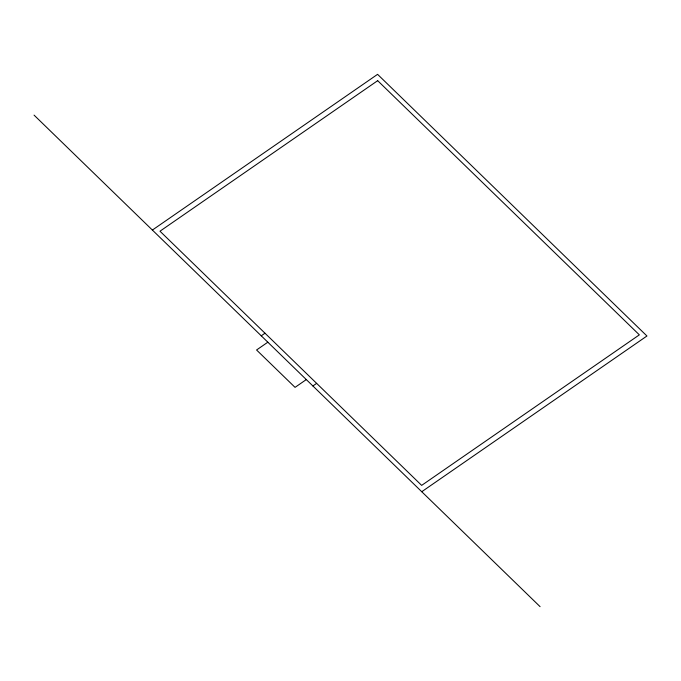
<?xml version="1.0" encoding="UTF-8"?>
<svg xmlns="http://www.w3.org/2000/svg" width="681" height="681" viewBox="0 0 681 681"><rect width="100%" height="100%" fill="white"/><g stroke="black" fill="none" stroke-linecap="round" stroke-linejoin="round"><path stroke-width="1.02" d="M152.382 230.059L377.58 74.34L646.95 335.997L421.752 491.716M261.249 335.81L265.003 333.213M267.829 342.202L256.567 349.983L295.052 387.361L306.305 379.581M312.885 385.974L316.639 383.377M34.05 115.115L540.084 606.66M377.674 80.673L159.984 231.2L421.658 485.383L639.348 334.856L377.674 80.673"/></g></svg>
